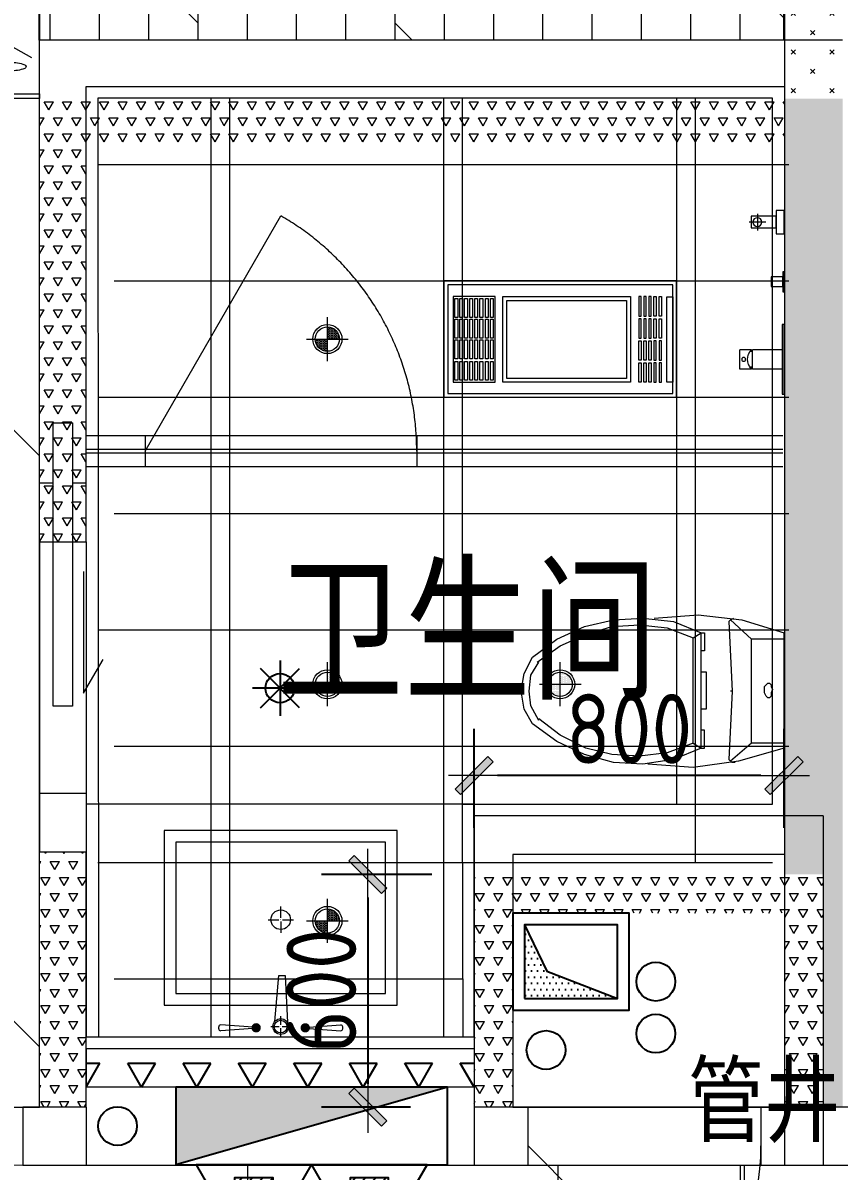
# Model space of a CAD drawing. Header units: millimetres. Extents: x 33621 to 401573, y -91663 to 133135.
# Drawn here: x 245403 to 247506, y 52030 to 54990 of the extents above; entities that cross this region are included whole.
import ezdxf

# ---------------------------------------------------------------- set-up
doc = ezdxf.new("R2010")
doc.units = ezdxf.units.MM
doc.header["$LTSCALE"] = 10
for name, pattern in [('DOT', [0.2, 0.1, -0.1]), ('DOTE', [2.42, 2, -0.2, 0.02, -0.2]), ('HIDDEN', [0.375, 0.25, -0.125, 0, 0])]:
    doc.linetypes.add(name, pattern=pattern)
doc.layers.get('0').update_dxf_attribs({"color": 253})
doc.layers.get('Defpoints').update_dxf_attribs({"color": 250})
for name, color, linetype in [('DIM_LEAD', 253, 'Continuous'), ('EQUIP_喷头', 253, 'Continuous'), ('EQUIP_消火栓', 253, 'Continuous'), ('EQUIP_灭火器', 253, 'Continuous'), ('HATCH【填充】', 253, 'Continuous'), ('VPIPE-污水', 253, 'Continuous'), ('VPIPE-消防', 253, 'Continuous'), ('VPIPE-热给水', 253, 'Continuous'), ('VPIPE-给水', 253, 'Continuous'), ('填充', 253, 'Continuous'), ('洁具', 253, 'Continuous'), ('风道（排气道）', 253, 'Continuous')]:
    doc.layers.add(name, color=color, linetype=linetype)
for name, color, linetype, lineweight in [('DOOR【门】', 253, 'Continuous', 0), ('DS-4BS-FINISH【墙完成线】', 253, 'Continuous', 0), ('FC-FLOOR【地材分格】', 253, 'Continuous', 0), ('FF-Door【门】', 253, 'Continuous', 0), ('FF-FIXT【洁具】', 253, 'Continuous', 0), ('FF-FURN【成品家具】', 253, 'Continuous', 0), ('RC-FCU【空调设备】', 253, 'Continuous', 0), ('RC-FIN【天花轮廓线】', 253, 'Continuous', 0), ('RC-LIGHT【天花灯具】', 253, 'Continuous', 0), ('RC-Modelling【天花造型】', 253, 'Continuous', 0), ('RC-STR【天花细线】', 253, 'Continuous', 0), ('RC-Text【天花文字】', 253, 'Continuous', 0), ('WALL', 253, 'Continuous', 0), ('Wall【新建墙】', 253, 'Continuous', 0), ('WINDOW', 253, 'Continuous', 0), ('新建墙体', 253, 'Continuous', 0)]:
    doc.layers.add(name, color=color, linetype=linetype, lineweight=lineweight)
doc.styles.add('CCD_DIM', font='ARCHS.SHX')
doc.styles.add('文字', font='')
doc.styles.get('文字').set_extended_font_data('SimSun')
doc.dimstyles.new('ZL_1：60', dxfattribs={"dimscale": 60, "dimtxt": 3, "dimasz": 1, "dimexe": 2, "dimexo": 2, "dimgap": 0.5, "dimtad": 1, "dimdec": 0, "dimrnd": 5, "dimdsep": 46, "dimtxsty": 'CCD_DIM', "dimblk": 'WS-cj', "dimblk1": 'WS-cj', "dimblk2": 'WS-cj', "dimcen": 0, "dimclrd": 44, "dimclre": 44, "dimclrt": 2, "dimadec": 0, "dimazin": 0, "dimtfac": 1, "dimtdec": 0, "dimtix": 1, "dimtofl": 0, "dimtmove": 2, "dimatfit": 3, "dimldrblk": 'hl_arrow2', "dimfxl": 6, "dimfxlon": 1, "dimarcsym": 0})
pattern_1 = [(60, (180619.538, 47115.71), (-23.8125, 41.24446), [23.8125, -23.8125]), (120, (180619.538, 47115.71), (-47.625, 3e-08), [23.8125, -23.8125]), (0, (180607.63, 47136.33), (23.8125, 41.24446), [23.8125, -23.8125])]

# ---------------------------------------------------------------- blocks, each defined once
blk = doc.blocks.new('A$C78EA0098')
at = {"color": 33, "linetype": 'Continuous'}
for p, q in [((68.5, 375.3), (68.5, 332.3)), ((47, 353.8), (90, 353.8))]:
    blk.add_line(p, q, dxfattribs=at)
for p, q in [((5, 25, 0), (81, 25, 0)), ((81, -25, 0), (81, 25, 0)), ((81, 20, 0), (88, 20, 0)), ((84, 25, 0), (114, 25, 0)), ((84, 20, 0), (84, 25, 0)), ((114, -25, 0), (114, 25, 0)), ((5, -25, 0), (81, -25, 0)), ((81, -20, 0), (88, -20, 0)), ((84, -25, 0), (84, -20, 0)), ((84, -25, 0), (114, -25, 0))]:
    blk.add_line(p, q)
for points in [[(0, 383.8), (20, 383.8), (20, 323.8), (0, 323.8)], [(20, 368.8), (85, 368.8), (85, 338.8), (20, 338.8)], [(0, 226), (3, 226), (3, 174), (0, 174)], [(3, 212.5), (33.5, 212.5), (33.5, 187.5), (3, 187.5)], [(0, 90), (5, 90), (5, -90), (0, -90)]]:
    blk.add_lwpolyline(points, close=True)
for centre, radius in [((68.5, 353.8), 11.5), ((104, 0, 0), 5)]:
    blk.add_circle(centre, radius, dxfattribs=at)
blk.add_arc((57.8, 0, 0), 36.3, 316.3972, 43.6028)
blk = doc.blocks.new('A$C5D954283')
at = {"color": 0, "linetype": 'Continuous'}
for p, q in [((-159.8, 511.3), (-159.8, 506.3)), ((159.8, 511.3), (159.8, 506.3)), ((-11.2, 374.3), (-17.5, 495.5)), ((15.1, 492.2), (4.8, 374.3)), ((4.8, 374.3), (-11.2, 374.3))]:
    blk.add_line(p, q, dxfattribs=at)
at = {"color": 8}
for p, q in [((-4, 505.5), (-26.2, 505.5)), ((0, 532.1), (0, 509.5)), ((25.8, 505.5), (4, 505.5)), ((0, 501.5), (0, 478.5)), ((0, 235.1), (0, 263.8)), ((-5, 230), (-32.8, 230)), ((0, 225), (0, 196.3)), ((32.3, 230), (5, 230))]:
    blk.add_line(p, q, dxfattribs=at)
at = {"color": 8, "ltscale": 1000, "const_width": 0.448}
blk.add_lwpolyline([(0, 505.7, -1), (0, 505.3, -1)], format="xyb", close=True, dxfattribs=at)
at = {"color": 0, "linetype": 'Continuous'}
blk.add_lwpolyline([(300, 0), (300, 450), (-300, 450), (-300, 0)], close=True, dxfattribs=at)
at = {"color": 8}
blk.add_lwpolyline([(270, 30), (270, 420), (-270, 420), (-270, 30)], close=True, dxfattribs=at)
at = {"color": 8, "const_width": 0.84}
blk.add_lwpolyline([(0.1, 230.5, -1), (0.1, 229.6, -1)], format="xyb", close=True, dxfattribs=at)
at = {"color": 0, "linetype": 'Continuous'}
blk.add_circle((0, 505.5), 20.2, dxfattribs=at)
at = {"color": 8}
for centre, radius in [((0.3, 505.7), 16.3), ((0, 230), 25.2)]:
    blk.add_circle(centre, radius, dxfattribs=at)
at = {"color": 0, "linetype": 'Continuous'}
for centre, start, end in [((-154.8, 511.3), 88.2889, 180), ((-154.8, 506.3), 180, 271.7111), ((154.8, 511.3), 0, 91.7111), ((154.8, 506.3), 268.2889, 0)]:
    blk.add_arc(centre, 5, start, end, dxfattribs=at)
at = {"color": 250, "linetype": 'DOT', "ltscale": 1000}
for points in [[(-57.3, 508.8), (-57.4, 510), (-57.8, 511.1), (-58.3, 512.1), (-59.1, 513), (-60, 513.8), (-61, 514.3), (-62.2, 514.7), (-63.3, 514.8), (-64.5, 514.7), (-65.6, 514.3), (-66.7, 513.8), (-67.6, 513), (-68.3, 512.1), (-68.9, 511.1), (-69.2, 510), (-69.3, 508.8), (-69.2, 507.6), (-68.9, 506.5), (-68.3, 505.5), (-67.6, 504.6), (-66.7, 503.8), (-65.6, 503.3), (-64.5, 502.9), (-63.3, 502.8), (-62.2, 502.9), (-61, 503.3), (-60, 503.8), (-59.1, 504.6), (-58.3, 505.5), (-57.8, 506.5), (-57.4, 507.6)], [(69.3, 508.8), (69.2, 510), (68.9, 511.1), (68.3, 512.1), (67.6, 513), (66.7, 513.8), (65.6, 514.3), (64.5, 514.7), (63.3, 514.8), (62.2, 514.7), (61, 514.3), (60, 513.8), (59.1, 513), (58.3, 512.1), (57.8, 511.1), (57.4, 510), (57.3, 508.8), (57.4, 507.6), (57.8, 506.5), (58.3, 505.5), (59.1, 504.6), (60, 503.8), (61, 503.3), (62.2, 502.9), (63.3, 502.8), (64.5, 502.9), (65.6, 503.3), (66.7, 503.8), (67.6, 504.6), (68.3, 505.5), (68.9, 506.5), (69.2, 507.6)]]:
    blk.add_wipeout(points, dxfattribs=at)
at = {"color": 0, "linetype": 'Continuous'}
for p, q in [((-72.3, 510.3), (-154.7, 516.3)), ((-72.3, 507.3), (-154.7, 501.3)), ((72.3, 510.3), (154.7, 516.3)), ((72.3, 507.3), (154.7, 501.3))]:
    blk.add_line(p, q, dxfattribs=at)
at = {"color": 0, "linetype": 'Continuous', "const_width": 12}
for points in [[(-63.3, 514.8, -1), (-63.3, 502.8, -1)], [(63.3, 514.8, 1), (63.3, 502.8, 1)]]:
    blk.add_lwpolyline(points, format="xyb", close=True, dxfattribs=at)
blk = doc.blocks.new('ZL_08127082')
at = {"layer": 'FF-FIXT【洁具】'}
for p, q in [((-184.1, -108.8), (-150.6, 0)), ((146.4, 0), (-150.6, 0)), ((-133.9, 0), (-133.9, -83.7)), ((133.9, 0), (133.9, -83.7)), ((146.4, 0), (179.9, -117.1)), ((-12.6, -33.5), (-4.2, -29.3)), ((-4.2, -29.3), (4.2, -33.5)), ((-20.9, -37.7), (-16.7, -33.5)), ((-20.9, -41.8), (-20.9, -37.7)), ((-16.7, -46), (-20.9, -41.8)), ((-16.7, -33.5), (-12.6, -33.5)), ((-12.6, -50.2), (-16.7, -46)), ((4.2, -50.2), (-12.6, -50.2)), ((4.2, -33.5), (12.6, -33.5)), ((12.6, -46), (4.2, -50.2)), ((12.6, -33.5), (16.7, -37.7)), ((16.7, -41.8), (12.6, -46)), ((16.7, -37.7), (16.7, -41.8)), ((-133.9, -83.7), (-184.1, -138.1)), ((133.9, -83.7), (-133.9, -83.7)), ((133.9, -83.7), (179.9, -138.1)), ((-196.6, -221.7), (-184.1, -108.8)), ((179.9, -117.1), (196.6, -234.3)), ((-179.9, -142.2), (0, -133.9)), ((0, -133.9), (0, -138.1)), ((0, -133.9), (175.7, -142.2)), ((184.1, -133.9), (175.7, -142.2)), ((184.1, -125.5), (184.1, -133.9)), ((-150.6, -205), (-104.6, -205)), ((-150.6, -213.4), (-150.6, -205)), ((-104.6, -205), (-104.6, -213.4)), ((-50.2, -213.4), (-50.2, -200.8)), ((-50.2, -200.8), (46, -200.8)), ((46, -200.8), (46, -213.4)), ((100.4, -205), (100.4, -213.4)), ((146.4, -205), (100.4, -205)), ((146.4, -213.4), (146.4, -205)), ((-188.3, -334.7), (-196.6, -221.7)), ((-179.9, -284.5), (-150.6, -213.4)), ((-163.2, -301.2), (-138.1, -234.3)), ((-138.1, -234.3), (-150.6, -213.4)), ((146.4, -213.4), (-150.6, -213.4)), ((133.9, -234.3), (-138.1, -234.3)), ((46, -213.4), (-50.2, -213.4)), ((133.9, -234.3), (146.4, -213.4)), ((133.9, -234.3), (159, -301.2)), ((146.4, -213.4), (175.7, -284.5)), ((196.6, -234.3), (188.3, -351.4)), ((-188.3, -364), (-179.9, -284.5)), ((175.7, -284.5), (188.3, -364)), ((-171.5, -372.3), (-163.2, -301.2)), ((159, -301.2), (167.3, -372.3)), ((-184.1, -439.3), (-188.3, -364)), ((-167.3, -443.4), (-171.5, -372.3)), ((167.3, -372.3), (163.2, -443.4)), ((188.3, -364), (184.1, -439.3)), ((-167.3, -514.6), (-184.1, -439.3)), ((-146.4, -510.4), (-167.3, -443.4)), ((163.2, -443.4), (146.4, -510.4)), ((184.1, -439.3), (163.2, -514.6)), ((-133.9, -585.7), (-167.3, -514.6)), ((-117.1, -577.3), (-146.4, -510.4)), ((146.4, -510.4), (113, -577.3)), ((163.2, -514.6), (129.7, -585.7)), ((-87.9, -648.4), (-133.9, -585.7)), ((-75.3, -635.9), (-117.1, -577.3)), ((113, -577.3), (71.1, -631.7)), ((129.7, -585.7), (83.7, -648.4)), ((-46, -669.4), (-87.9, -648.4)), ((-41.8, -652.6), (-75.3, -631.7)), ((75.3, -631.7), (37.7, -652.6)), ((83.7, -648.4), (46, -669.4)), ((0, -677.7), (-46, -669.4)), ((0, -656.8), (-41.8, -652.6)), ((37.7, -652.6), (0, -656.8)), ((46, -669.4), (0, -677.7))]:
    blk.add_line(p, q, dxfattribs=at)
blk = doc.blocks.new('ZL_08123655')
at = {"layer": 'FF-FIXT【洁具】'}
for p, q in [((-184.1, -138.1), (-188.3, -129.7)), ((-179.9, -142.2), (-184.1, -138.1))]:
    blk.add_line(p, q, dxfattribs=at)
at = {"layer": 'DIM_LEAD'}
blk.add_blockref('ZL_08127082', (0, 0), dxfattribs=at)
blk = doc.blocks.new('DOORBLK101')
at = {"layer": 'FF-Door【门】'}
blk.add_line((-0.5, 0), (0, 0.866), dxfattribs=at)
at = {"layer": 'FF-Door【门】', "color": 8, "linetype": 'HIDDEN', "ltscale": 15}
blk.add_arc((-0.5, 0), 1, 0, 60, dxfattribs=at)
blk = doc.blocks.new('*U227')
for p, q in [((0, -12), (0, 0)), ((0, 0), (1200, 0)), ((1200, 0), (1200, -12)), ((1200, -12), (0, -12)), ((75, -49.3), (75, -12)), ((225, -49.3), (225, -12)), ((375, -49.3), (375, -12)), ((525, -49.3), (525, -12)), ((675, -49.3), (675, -12)), ((825, -49.3), (825, -12)), ((975, -49.3), (975, -12)), ((1125, -49.3), (1125, -12)), ((1125, -49.3), (1125, -12)), ((19.6, -104.5), (75, -136.2)), ((75, -136.2), (75, -93.2)), ((130.4, -104.5), (75, -136.2)), ((75, -136.2), (130.4, -104.5)), ((169.6, -104.5), (225, -136.2)), ((225, -136.2), (225, -93.2)), ((280.4, -104.5), (225, -136.2)), ((225, -136.2), (280.4, -104.5)), ((319.6, -104.5), (375, -136.2)), ((375, -136.2), (375, -93.2)), ((430.4, -104.5), (375, -136.2)), ((375, -136.2), (430.4, -104.5)), ((469.6, -104.5), (525, -136.2)), ((525, -136.2), (525, -93.2)), ((580.4, -104.5), (525, -136.2)), ((525, -136.2), (580.4, -104.5)), ((619.6, -104.5), (675, -136.2)), ((675, -136.2), (675, -93.2)), ((730.4, -104.5), (675, -136.2)), ((675, -136.2), (730.4, -104.5)), ((769.6, -104.5), (825, -136.2)), ((825, -136.2), (825, -93.2)), ((880.4, -104.5), (825, -136.2)), ((825, -136.2), (880.4, -104.5)), ((919.6, -104.5), (975, -136.2)), ((975, -136.2), (975, -93.2)), ((1030.4, -104.5), (975, -136.2)), ((975, -136.2), (1030.4, -104.5)), ((1069.6, -104.5), (1125, -136.2)), ((1069.6, -104.5), (1125, -136.2)), ((1125, -136.2), (1125, -93.2)), ((1125, -136.2), (1125, -93.2)), ((1180.4, -104.5), (1125, -136.2)), ((1125, -136.2), (1180.4, -104.5)), ((1180.4, -104.5), (1125, -136.2)), ((1125, -136.2), (1180.4, -104.5))]:
    blk.add_line(p, q)
at = {"extrusion": (0, 0, -1)}
for centre, major_axis, start_param, end_param in [((77.5, -148.9), (-70.4, -70.4), 2.33115, 2.708105), ((110, -60.3), (3.69, -3.69), 4.278901, 6.716673), ((227.5, -148.9), (-70.4, -70.4), 2.33115, 2.708105), ((260, -60.3), (3.69, -3.69), 4.278901, 6.716673), ((377.5, -148.9), (-70.4, -70.4), 2.33115, 2.708105), ((410, -60.3), (3.69, -3.69), 4.278901, 6.716673), ((527.5, -148.9), (-70.4, -70.4), 2.33115, 2.708105), ((560, -60.3), (3.69, -3.69), 4.278901, 6.716673), ((677.5, -148.9), (-70.4, -70.4), 2.33115, 2.708105), ((710, -60.3), (3.69, -3.69), 4.278901, 6.716673), ((827.5, -148.9), (-70.4, -70.4), 2.33115, 2.708105), ((860, -60.3), (3.69, -3.69), 4.278901, 6.716673), ((977.5, -148.9), (-70.4, -70.4), 2.33115, 2.708105), ((1010, -60.3), (3.69, -3.69), 4.278901, 6.716673), ((1127.5, -148.9), (-70.4, -70.4), 2.33115, 2.708105), ((1127.5, -148.9), (-70.4, -70.4), 2.33115, 2.708105), ((1160, -60.3), (3.69, -3.69), 4.278901, 6.716673), ((1160, -60.3), (3.69, -3.69), 4.278901, 6.716673), ((40, -82.2), (3.69, -3.69), 1.137309, 3.57508), ((72.5, -170.8), (-70.4, -70.4), 2.004284, 2.381239), ((72.5, 6.4), (70.4, -70.4), 0.760354, 1.137309), ((77.5, 28.3), (70.4, -70.4), 0.433488, 0.810442), ((190, -82.2), (3.69, -3.69), 1.137309, 3.57508), ((222.5, -170.8), (-70.4, -70.4), 2.004284, 2.381239), ((222.5, 6.4), (70.4, -70.4), 0.760354, 1.137309), ((227.5, 28.3), (70.4, -70.4), 0.433488, 0.810442), ((340, -82.2), (3.69, -3.69), 1.137309, 3.57508), ((372.5, -170.8), (-70.4, -70.4), 2.004284, 2.381239), ((372.5, 6.4), (70.4, -70.4), 0.760354, 1.137309), ((377.5, 28.3), (70.4, -70.4), 0.433488, 0.810442), ((490, -82.2), (3.69, -3.69), 1.137309, 3.57508), ((522.5, -170.8), (-70.4, -70.4), 2.004284, 2.381239), ((522.5, 6.4), (70.4, -70.4), 0.760354, 1.137309), ((527.5, 28.3), (70.4, -70.4), 0.433488, 0.810442), ((640, -82.2), (3.69, -3.69), 1.137309, 3.57508), ((672.5, -170.8), (-70.4, -70.4), 2.004284, 2.381239), ((672.5, 6.4), (70.4, -70.4), 0.760354, 1.137309), ((677.5, 28.3), (70.4, -70.4), 0.433488, 0.810442), ((790, -82.2), (3.69, -3.69), 1.137309, 3.57508), ((822.5, -170.8), (-70.4, -70.4), 2.004284, 2.381239), ((822.5, 6.4), (70.4, -70.4), 0.760354, 1.137309), ((827.5, 28.3), (70.4, -70.4), 0.433488, 0.810442), ((940, -82.2), (3.69, -3.69), 1.137309, 3.57508), ((972.5, -170.8), (-70.4, -70.4), 2.004284, 2.381239), ((972.5, 6.4), (70.4, -70.4), 0.760354, 1.137309), ((977.5, 28.3), (70.4, -70.4), 0.433488, 0.810442), ((1090, -82.2), (3.69, -3.69), 1.137309, 3.57508), ((1090, -82.2), (3.69, -3.69), 1.137309, 3.57508), ((1122.5, -170.8), (-70.4, -70.4), 2.004284, 2.381239), ((1122.5, -170.8), (-70.4, -70.4), 2.004284, 2.381239), ((1122.5, 6.4), (70.4, -70.4), 0.760354, 1.137309), ((1122.5, 6.4), (70.4, -70.4), 0.760354, 1.137309), ((1127.5, 28.3), (70.4, -70.4), 0.433488, 0.810442), ((1127.5, 28.3), (70.4, -70.4), 0.433488, 0.810442)]:
    blk.add_ellipse(centre, major_axis=major_axis, ratio=1, start_param=start_param, end_param=end_param, dxfattribs=at)
blk = doc.blocks.new('ZL_0603152577')
at = {"layer": 'RC-Modelling【天花造型】'}
blk.add_line((-84.6, -3329), (-1800, -3329), dxfattribs=at)
at = {"layer": 'RC-FCU【空调设备】', "ltscale": 10, "rotation": 180}
blk.add_blockref('*U227', (-84.6, -3329), dxfattribs=at)
blk = doc.blocks.new('WS-cj')
blk.add_hatch(color=2).paths.add_polyline_path([(0.588, 0.818), (-0.818, -0.588), (-0.588, -0.818), (0.818, 0.588)])
at = {"color": 2, "linetype": 'ByBlock', "lineweight": 0}
for p, q in [((-1.1, 0), (0, 0)), ((0, 0), (1.1, 0))]:
    blk.add_line(p, q, dxfattribs=at)
at = {"color": 2}
blk.add_lwpolyline([(0.588, 0.818), (-0.818, -0.588), (-0.588, -0.818), (0.818, 0.588)], close=True, dxfattribs=at)
blk = doc.blocks.new('*D452')
at = {"layer": 'Defpoints', "color": 0, "transparency": 16777216}
for p in [(245114.4, 52852.7), (245445.3, 52852.7), (245445.3, 52195.3)]:
    blk.add_point(p, dxfattribs=at)
at = {"layer": '新建墙体', "color": 44, "lineweight": -2, "transparency": 16777216}
for p, q in [((245325.3, 52852.7), (244994.4, 52852.7)), ((245114.4, 52255.3), (245114.4, 52792.7)), ((245325.3, 52195.3), (244994.4, 52195.3))]:
    blk.add_line(p, q, dxfattribs=at)
at = {"layer": '新建墙体', "color": 44, "lineweight": -2, "transparency": 16777216, "xscale": 60, "yscale": 60, "zscale": 60}
for p, rotation in [((245114.4, 52852.7), 90), ((245114.4, 52195.3), 270)]:
    blk.add_blockref('WS-cj', p, dxfattribs=dict(at, rotation=rotation))
at = {"layer": '新建墙体', "color": 2, "transparency": 16777216, "insert": (244994.4, 52524), "char_height": 180, "attachment_point": 5, "rotation": 90, "style": 'CCD_DIM'}
blk.add_mtext('655', dxfattribs=at)
blk = doc.blocks.new('hl_arrow2')
at = {"color": 2}
blk.add_line((-0.221, 0), (-1, 0), dxfattribs=at)
blk.add_lwpolyline([(-0.221, 0), (-0.861, -0.689), (-0.654, -0.862), (0, 0), (-0.654, 0.862), (-0.861, 0.689)], close=True, dxfattribs=at)
blk = doc.blocks.new('*D453')
at = {"layer": 'Defpoints', "color": 0, "transparency": 16777216}
for p in [(245114.4, 53652.7), (245445.3, 53652.7), (245445.3, 52852.7)]:
    blk.add_point(p, dxfattribs=at)
at = {"layer": '新建墙体', "color": 44, "lineweight": -2, "transparency": 16777216}
for p, q in [((245325.3, 53652.7), (244994.4, 53652.7)), ((245114.4, 52912.7), (245114.4, 53592.7)), ((245325.3, 52852.7), (244994.4, 52852.7))]:
    blk.add_line(p, q, dxfattribs=at)
at = {"layer": '新建墙体', "color": 44, "lineweight": -2, "transparency": 16777216, "xscale": 60, "yscale": 60, "zscale": 60}
for p, rotation in [((245114.4, 53652.7), 90), ((245114.4, 52852.7), 270)]:
    blk.add_blockref('WS-cj', p, dxfattribs=dict(at, rotation=rotation))
at = {"layer": '新建墙体', "color": 2, "transparency": 16777216, "insert": (244994.4, 53252.7), "char_height": 180, "attachment_point": 5, "rotation": 90, "style": 'CCD_DIM'}
blk.add_mtext('800', dxfattribs=at)
blk = doc.blocks.new('*D454')
at = {"layer": 'Defpoints', "color": 0, "transparency": 16777216}
for p in [(245114.4, 54795.5), (245445.3, 54795.5), (245445.3, 53652.7)]:
    blk.add_point(p, dxfattribs=at)
at = {"layer": '新建墙体', "color": 44, "lineweight": -2, "transparency": 16777216}
for p, q in [((245325.3, 54795.5), (244994.4, 54795.5)), ((245114.4, 53712.7), (245114.4, 54735.5)), ((245325.3, 53652.7), (244994.4, 53652.7))]:
    blk.add_line(p, q, dxfattribs=at)
at = {"layer": '新建墙体', "color": 44, "lineweight": -2, "transparency": 16777216, "xscale": 60, "yscale": 60, "zscale": 60}
for p, rotation in [((245114.4, 54795.5), 90), ((245114.4, 53652.7), 270)]:
    blk.add_blockref('WS-cj', p, dxfattribs=dict(at, rotation=rotation))
at = {"layer": '新建墙体', "color": 2, "transparency": 16777216, "insert": (244986.9, 54224.1), "char_height": 180, "attachment_point": 5, "rotation": 90, "style": 'CCD_DIM'}
blk.add_mtext('1145', dxfattribs=at)
blk = doc.blocks.new('*D455')
at = {"layer": 'Defpoints', "color": 0, "transparency": 16777216}
for p in [(247364.2, 55142.1), (245445.3, 54825.6), (247364.2, 54825.6)]:
    blk.add_point(p, dxfattribs=at)
at = {"layer": '新建墙体', "color": 44, "lineweight": -2, "transparency": 16777216}
for p, q in [((245445.3, 54945.6), (245445.3, 55262.1)), ((247364.2, 54945.6), (247364.2, 55262.1)), ((245505.3, 55142.1), (247304.2, 55142.1))]:
    blk.add_line(p, q, dxfattribs=at)
at = {"layer": '新建墙体', "color": 44, "lineweight": -2, "transparency": 16777216, "xscale": 60, "yscale": 60, "zscale": 60, "rotation": 180}
blk.add_blockref('WS-cj', (245445.3, 55142.1), dxfattribs=at)
at = {"layer": '新建墙体', "color": 44, "lineweight": -2, "transparency": 16777216, "xscale": 60, "yscale": 60, "zscale": 60}
blk.add_blockref('WS-cj', (247364.2, 55142.1), dxfattribs=at)
at = {"layer": '新建墙体', "color": 2, "transparency": 16777216, "insert": (246404.8, 55265.8), "char_height": 180, "attachment_point": 5, "style": 'CCD_DIM'}
blk.add_mtext('1920', dxfattribs=at)
blk = doc.blocks.new('*D456')
at = {"layer": 'Defpoints', "color": 0, "transparency": 16777216}
for p in [(246565.3, 53050.5), (246565.3, 52795.3), (247364.2, 52795.3)]:
    blk.add_point(p, dxfattribs=at)
at = {"layer": '新建墙体', "color": 44, "lineweight": -2, "transparency": 16777216}
for p, q in [((246565.3, 52915.3), (246565.3, 53170.5)), ((247364.2, 52915.3), (247364.2, 53170.5)), ((247304.2, 53050.5), (246625.3, 53050.5))]:
    blk.add_line(p, q, dxfattribs=at)
at = {"layer": '新建墙体', "color": 44, "lineweight": -2, "transparency": 16777216, "xscale": 60, "yscale": 60, "zscale": 60, "rotation": 180}
blk.add_blockref('WS-cj', (246565.3, 53050.5), dxfattribs=at)
at = {"layer": '新建墙体', "color": 44, "lineweight": -2, "transparency": 16777216, "xscale": 60, "yscale": 60, "zscale": 60}
blk.add_blockref('WS-cj', (247364.2, 53050.5), dxfattribs=at)
at = {"layer": '新建墙体', "color": 2, "transparency": 16777216, "insert": (246964.8, 53170.5), "char_height": 180, "attachment_point": 5, "style": 'CCD_DIM'}
blk.add_mtext('800', dxfattribs=at)
blk = doc.blocks.new('*D457')
at = {"layer": 'Defpoints', "color": 0, "transparency": 16777216}
for p in [(246576.5, 52795.3), (246291.8, 52195.3), (246521.6, 52195.3)]:
    blk.add_point(p, dxfattribs=at)
at = {"layer": '新建墙体', "color": 44, "lineweight": -2, "transparency": 16777216}
for p, q in [((246456.5, 52795.3), (246171.8, 52795.3)), ((246291.8, 52735.3), (246291.8, 52255.3)), ((246401.6, 52195.3), (246171.8, 52195.3))]:
    blk.add_line(p, q, dxfattribs=at)
at = {"layer": '新建墙体', "color": 44, "lineweight": -2, "transparency": 16777216, "xscale": 60, "yscale": 60, "zscale": 60}
for p, rotation in [((246291.8, 52795.3), 90), ((246291.8, 52195.3), 270)]:
    blk.add_blockref('WS-cj', p, dxfattribs=dict(at, rotation=rotation))
at = {"layer": '新建墙体', "color": 2, "transparency": 16777216, "insert": (246171.8, 52495.3), "char_height": 180, "attachment_point": 5, "rotation": 90, "style": 'CCD_DIM'}
blk.add_mtext('600', dxfattribs=at)
blk = doc.blocks.new('防雾筒灯')
at = {"ltscale": 30}
h = blk.add_hatch(dxfattribs=at)
h.set_pattern_fill('DOTS', color=251, scale=3)
h.set_pattern_definition([(0, (-62.322, -46.6336), (2.38125, 4.7625), [0, -4.7625])])
edge = h.paths.add_edge_path()
edge.add_ellipse((0, 0), major_axis=(35.4, 35.4), ratio=1, start_angle=315, end_angle=405)
edge.add_line((0, 50), (0, 0))
edge.add_line((0, 0), (50, 0))
edge = h.paths.add_edge_path()
edge.add_line((0, 0), (-50, 0))
edge.add_ellipse((0, 0), major_axis=(35.4, 35.4), ratio=1, start_angle=495, end_angle=225)
edge.add_line((0, -50), (0, 0))
at = {"color": 251, "linetype": 'DOTE', "ltscale": 43.504693}
blk.add_line((0, 90.6), (0, -90.6), dxfattribs=at)
at = {"color": 251, "linetype": 'DOTE', "ltscale": 41.297046}
blk.add_line((86, 0), (-86, 0), dxfattribs=at)
blk.add_ellipse((0, 0), major_axis=(-42.4, 42.4), ratio=1, start_param=2.355868237233172, end_param=8.639053544412757)
at = {"color": 251}
blk.add_ellipse((0, 0), major_axis=(35.4, 35.4), ratio=1, start_param=5.49871431692557, end_param=11.78189962410516, dxfattribs=at)
blk = doc.blocks.new('ERTERT')
at = {"color": 8}
for points in [[(15709.6, 8061.8), (15930.2, 8061.8), (15930.2, 8046.6), (15709.6, 8046.6)], [(15709.5, 8032.6), (15759.4, 8032.6), (15759.4, 8026.5), (15709.5, 8026.5)], [(15766.4, 8032.6), (15816.3, 8032.6), (15816.3, 8026.5), (15766.4, 8026.5)], [(15873.3, 8032.6), (15823.3, 8032.6), (15823.3, 8026.5), (15873.3, 8026.5)], [(15930.2, 8032.6), (15880.3, 8032.6), (15880.3, 8026.5), (15930.2, 8026.5)], [(15709.5, 8019.5), (15759.4, 8019.5), (15759.4, 8013.4), (15709.5, 8013.4)], [(15709.5, 8000.3), (15759.4, 8000.3), (15759.4, 8006.4), (15709.5, 8006.4)], [(15709.5, 7987.2), (15759.4, 7987.2), (15759.4, 7993.3), (15709.5, 7993.3)], [(15766.4, 8019.5), (15816.3, 8019.5), (15816.3, 8013.4), (15766.4, 8013.4)], [(15766.4, 8000.3), (15816.3, 8000.3), (15816.3, 8006.4), (15766.4, 8006.4)], [(15766.4, 7987.2), (15816.3, 7987.2), (15816.3, 7993.3), (15766.4, 7993.3)], [(15873.3, 8019.5), (15823.3, 8019.5), (15823.3, 8013.4), (15873.3, 8013.4)], [(15873.3, 8000.3), (15823.3, 8000.3), (15823.3, 8006.4), (15873.3, 8006.4)], [(15873.3, 7987.2), (15823.3, 7987.2), (15823.3, 7993.3), (15873.3, 7993.3)], [(15930.2, 8019.5), (15880.3, 8019.5), (15880.3, 8013.4), (15930.2, 8013.4)], [(15930.2, 8000.3), (15880.3, 8000.3), (15880.3, 8006.4), (15930.2, 8006.4)], [(15930.2, 7987.2), (15880.3, 7987.2), (15880.3, 7993.3), (15930.2, 7993.3)], [(15709.5, 7974.2), (15759.4, 7974.2), (15759.4, 7980.2), (15709.5, 7980.2)], [(15766.4, 7974.2), (15816.3, 7974.2), (15816.3, 7980.2), (15766.4, 7980.2)], [(15873.3, 7974.2), (15823.3, 7974.2), (15823.3, 7980.2), (15873.3, 7980.2)], [(15930.2, 7974.2), (15880.3, 7974.2), (15880.3, 7980.2), (15930.2, 7980.2)], [(15709.5, 7952.9), (15930.2, 7952.9), (15930.2, 7624.2), (15709.5, 7624.2)], [(15709.5, 7495.6), (15930.2, 7495.6), (15930.2, 7604.2), (15709.5, 7604.2)], [(15714.5, 7599.2), (15763.3, 7599.2), (15763.3, 7592.2), (15714.5, 7592.2)], [(15714.5, 7586), (15763.3, 7586), (15763.3, 7579), (15714.5, 7579)], [(15767.9, 7599.2), (15816.7, 7599.2), (15816.7, 7592.2), (15767.9, 7592.2)], [(15767.9, 7586), (15816.7, 7586), (15816.7, 7579), (15767.9, 7579)], [(15821.2, 7599.2), (15870, 7599.2), (15870, 7592.2), (15821.2, 7592.2)], [(15821.2, 7586), (15870, 7586), (15870, 7579), (15821.2, 7579)], [(15876.4, 7599.2), (15925.2, 7599.2), (15925.2, 7592.2), (15876.4, 7592.2)], [(15876.4, 7586), (15925.2, 7586), (15925.2, 7579), (15876.4, 7579)], [(15714.5, 7572.1), (15763.3, 7572.1), (15763.3, 7565.1), (15714.5, 7565.1)], [(15714.5, 7558.9), (15763.3, 7558.9), (15763.3, 7551.9), (15714.5, 7551.9)], [(15767.9, 7572.1), (15816.7, 7572.1), (15816.7, 7565.1), (15767.9, 7565.1)], [(15767.9, 7558.9), (15816.7, 7558.9), (15816.7, 7551.9), (15767.9, 7551.9)], [(15821.2, 7572.1), (15870, 7572.1), (15870, 7565.1), (15821.2, 7565.1)], [(15821.2, 7558.9), (15870, 7558.9), (15870, 7551.9), (15821.2, 7551.9)], [(15876.4, 7572.1), (15925.2, 7572.1), (15925.2, 7565.1), (15876.4, 7565.1)], [(15876.4, 7558.9), (15925.2, 7558.9), (15925.2, 7551.9), (15876.4, 7551.9)], [(15714.5, 7545.5), (15763.3, 7545.5), (15763.3, 7538.5), (15714.5, 7538.5)], [(15714.5, 7532.6), (15763.3, 7532.6), (15763.3, 7525.6), (15714.5, 7525.6)], [(15714.5, 7520.4), (15763.3, 7520.4), (15763.3, 7513.4), (15714.5, 7513.4)], [(15767.9, 7545.5), (15816.7, 7545.5), (15816.7, 7538.5), (15767.9, 7538.5)], [(15767.9, 7532.6), (15816.7, 7532.6), (15816.7, 7525.6), (15767.9, 7525.6)], [(15767.9, 7520.4), (15816.7, 7520.4), (15816.7, 7513.4), (15767.9, 7513.4)], [(15821.2, 7545.5), (15870, 7545.5), (15870, 7538.5), (15821.2, 7538.5)], [(15821.2, 7532.6), (15870, 7532.6), (15870, 7525.6), (15821.2, 7525.6)], [(15821.2, 7520.4), (15870, 7520.4), (15870, 7513.4), (15821.2, 7513.4)], [(15876.4, 7545.5), (15925.2, 7545.5), (15925.2, 7538.5), (15876.4, 7538.5)], [(15876.4, 7532.6), (15925.2, 7532.6), (15925.2, 7525.6), (15876.4, 7525.6)], [(15876.4, 7520.4), (15925.2, 7520.4), (15925.2, 7513.4), (15876.4, 7513.4)], [(15714.5, 7507.6), (15763.3, 7507.6), (15763.3, 7500.6), (15714.5, 7500.6)], [(15767.9, 7507.6), (15816.7, 7507.6), (15816.7, 7500.6), (15767.9, 7500.6)], [(15821.2, 7507.6), (15870, 7507.6), (15870, 7500.6), (15821.2, 7500.6)], [(15876.4, 7507.6), (15925.2, 7507.6), (15925.2, 7500.6), (15876.4, 7500.6)]]:
    blk.add_lwpolyline(points, close=True, dxfattribs=at)
at = {"color": 250}
blk.add_lwpolyline([(15719.5, 7942.9), (15920.2, 7942.9), (15920.2, 7634.2), (15719.5, 7634.2)], close=True, dxfattribs=at)
at = {"layer": 'RC-LIGHT【天花灯具】'}
for points in [[(15668.9, 7471.8), (15968.9, 7471.8), (15968.9, 8071.8), (15668.9, 8071.8)], [(15678.9, 7481.8), (15958.9, 7481.8), (15958.9, 8061.8), (15678.9, 8061.8)]]:
    blk.add_lwpolyline(points, close=True, dxfattribs=at)
blk = doc.blocks.new('$TwtSys$00000125')
at = {"color": 9}
for p, q in [((0, 0.57), (0, -0.57)), ((0.403, -0.403), (-0.403, 0.403)), ((-0.403, -0.403), (0.403, 0.403)), ((0.57, 0), (-0.57, 0))]:
    blk.add_line(p, q, dxfattribs=at)
at = {"color": 8}
blk.add_circle((0, 0), 0.3, dxfattribs=at)
blk = doc.blocks.new('$DorLib2D$00000114')
at = {"color": 0}
blk.add_line((0.5, 0), (-0.2071, 0.7071), dxfattribs=at)
blk.add_arc((0.5, 0), 1, 135, 180, dxfattribs=at)
blk = doc.blocks.new('PQD')
at = {"layer": '填充'}
h = blk.add_hatch(dxfattribs=at)
h.set_pattern_fill('DOTS', color=256, scale=10, style=0)
h.paths.add_polyline_path([(517039.4, 222520.7), (516799.4, 222520.7), (516799.4, 222330.7), (516857.1, 222450.6)])
blk.add_lwpolyline([(516799.4, 222330.7), (516857.1, 222450.6), (517039.4, 222520.7)], dxfattribs=at)
at = {"layer": '风道（排气道）'}
for points in [[(516769.4, 222550.7), (517069.4, 222550.7), (517069.4, 222300.7), (516769.4, 222300.7)], [(516799.4, 222520.7), (517039.4, 222520.7), (517039.4, 222330.7), (516799.4, 222330.7)]]:
    blk.add_lwpolyline(points, close=True, dxfattribs=at)
blk = doc.blocks.new('$TwtSys$00000546')
h = blk.add_hatch()
h.set_pattern_fill('ANSI31', color=256, scale=200, style=0)
h.set_pattern_definition([(45, (-38543.802, -6670.83), (-17.67767, 17.67767), [])])
h.paths.add_polyline_path([(-64.9, 173.7), (64.9, 173.7), (64.9, 43.9), (-64.9, 43.9)])
for points in [[(0, 343.6), (-198.4, 0), (198.4, 0)], [(-64.9, 173.7), (64.9, 173.7), (64.9, 43.9), (-64.9, 43.9)]]:
    blk.add_lwpolyline(points, close=True)
blk = doc.blocks.new('海龍01163160')
at = {"color": 1}
for p, q in [((-350, 0), (-350, -200)), ((350, 0), (-350, 0)), ((350, 0), (-350, -200)), ((350, -200), (350, 0)), ((-350, -200), (350, -200))]:
    blk.add_line(p, q, dxfattribs=at)
blk.add_solid([(-350, 0), (-350, -200), (350, 0)], dxfattribs=at)

msp = doc.modelspace()

# ---------------------------------------------------------------- hatches: boundary and pattern name
at = {"layer": 'FC-FLOOR【地材分格】'}
h = msp.add_hatch(dxfattribs=at)
h.set_pattern_fill('_USER', color=256, scale=800, double=1, pattern_type=0)
h.set_pattern_definition([(0, (243581.7, 52045.3), (0, 800), []), (90, (243581.7, 52045.3), (-800, 5e-14), [])])
h.paths.add_polyline_path([(261356.7, 52046.4), (261356.7, 49795.3), (254756.7, 49795.3), (254756.7, 50245.3), (254156.7, 50245.3), (254156.7, 49795.3), (247556.7, 49795.3), (247556.7, 50245.3), (246956.7, 50245.3), (246956.7, 49795.3), (240356.7, 49795.3), (240356.7, 50245.3), (239756.7, 50245.3), (239756.7, 49795.3), (233156.7, 49795.3), (233156.7, 50245.3), (232931.7, 50245.3), (232931.7, 52045.3), (240356.7, 52045.3), (240356.7, 58345.3), (243581.7, 58345.3), (243581.7, 52045.3)])
h = msp.add_hatch(dxfattribs=at)
h.set_pattern_fill('DOLMIT', color=256, scale=20, angle=90, double=1)
h.set_pattern_definition([(90, (116948.82, -1.14), (-127, 8e-15), []), (135, (116948.82, -1.14), (-253.9998, -253.9998), [179.6051, -359.2102])])
h.paths.add_polyline_path([(247365.9, 58045.3), (246956.7, 58045.3), (246956.7, 58345.3), (243731.7, 58345.2), (243731.6, 52645.3), (243728.7, 52195), (245445.3, 52195.3), (245445.3, 54946.8), (247364.8, 54946.8)])
h = msp.add_hatch(dxfattribs=at)
h.set_pattern_fill('_USER', color=256, scale=600, double=1, pattern_type=0)
h.set_pattern_definition([(0, (246535.33, 52825.26), (0, 600), []), (90, (246535.33, 52825.26), (-600, 4e-14), [])])
h.paths.add_polyline_path([(245595.3, 52376.4), (246535.3, 52376.4), (246535.3, 52825.3), (247334.2, 52825.3), (247334.2, 54795.5), (245595.3, 54795.5)])
at = {"layer": 'HATCH【填充】'}
h = msp.add_hatch(dxfattribs=at)
h.set_pattern_fill('TRIANG', color=4, scale=15)
h.set_pattern_definition([(60, (245565.33, 52246.4), (-71.437, 123.733), [71.438, -71.438]), (120, (245565.33, 52246.4), (-142.875, 8e-08), [71.437, -71.437]), (0, (245529.61, 52308.27), (71.438, 123.733), [71.438, -71.438])])
h.paths.add_polyline_path([(246565.3, 52346.4), (245566.5, 52346.4), (245566.5, 52246.4), (246565.3, 52246.4)])
at = {"layer": 'RC-STR【天花细线】'}
h = msp.add_hatch(dxfattribs=at)
h.set_pattern_fill('矩形600X300', color=256, double=1, pattern_type=2)
h.set_pattern_definition([(0, (246487.33, 52825.27), (0, 300), []), (90, (246487.3, 52825.27), (-600, 4e-14), [])])
h.paths.add_polyline_path([(245637.9, 52376.4), (246536.1, 52376.4), (246536.1, 52976.4), (247376.7, 52976.4), (247376.7, 54796.8), (245637.9, 54796.8)])
at = {"layer": '新建墙体'}
h = msp.add_hatch(dxfattribs=at)
h.set_pattern_fill('石膏板', color=256, scale=20, pattern_type=2)
h.set_pattern_definition([(45, (247382.32, 54809.87), (-50, 50), [16, -54.7107]), (135, (247493.64, 54809.87), (-50, -50), [16, -54.7107])])
h.paths.add_polyline_path([(247515.3, 58045.3), (247365.3, 58045.3), (247365.3, 54795.5), (247515.3, 54795.5)])
h = msp.add_hatch(dxfattribs=at)
h.set_pattern_fill('TRIANG', color=4, scale=5)
h.set_pattern_definition([(60, (245445.332, 53652.726), (-23.8125, 41.24446), [23.8125, -23.8125]), (120, (245445.332, 53652.726), (-47.625, 3e-08), [23.8125, -23.8125]), (0, (245433.426, 53673.35), (23.8125, 41.24446), [23.8125, -23.8125])])
h.paths.add_polyline_path([(245565.3, 54675.5), (247365.3, 54675.5), (247365.3, 54795.5), (245445.3, 54795.5), (245445.3, 53652.7), (245565.3, 53652.7)])
h = msp.add_hatch(dxfattribs=at)
h.set_pattern_fill('TRIANG', color=4, scale=5)
h.set_pattern_definition([(60, (247365.332, 52195.265), (-23.8125, 41.24446), [23.8125, -23.8125]), (120, (247365.332, 52195.265), (-47.625, 3e-08), [23.8125, -23.8125]), (0, (247353.426, 52215.887), (23.8125, 41.24446), [23.8125, -23.8125])])
h.paths.add_polyline_path([(247515.3, 54795.5), (247365.3, 54795.5), (247365.3, 52795.3), (247465.3, 52795.3), (247465.3, 52195.3), (247515.3, 52195.3)])
h = msp.add_hatch(dxfattribs=at)
h.set_pattern_fill('TRIANG', color=4, scale=5)
h.set_pattern_definition(pattern_1)
h.paths.add_polyline_path([(245565.3, 52852.7), (245445.3, 52852.7), (245445.3, 52195.3), (245565.3, 52195.3)])
h = msp.add_hatch(dxfattribs=at)
h.set_pattern_fill('TRIANG', color=4, scale=5)
h.set_pattern_definition(pattern_1)
h.paths.add_polyline_path([(246665.3, 52695.3), (247365.3, 52695.3), (247365.3, 52795.3), (246565.3, 52795.3), (246565.3, 52195.3), (246665.3, 52195.3)])
h = msp.add_hatch(dxfattribs=at)
h.set_pattern_fill('TRIANG', color=4, scale=5)
h.set_pattern_definition(pattern_1)
h.paths.add_polyline_path([(247465.3, 52795.3), (247365.3, 52795.3), (247365.3, 52195.3), (247465.3, 52195.3)])

# ---------------------------------------------------------------- linework, layer by layer
at = {"layer": 'DOOR【门】'}
msp.add_lwpolyline([(245530.3, 53229.3), (245480.3, 53229.3), (245480.3, 53959.3), (245530.3, 53959.3)], close=True, dxfattribs=at)
msp.add_lwpolyline([(245558.9, 53576.4), (245558.9, 53262.1), (245609.7, 53349.2)], dxfattribs=at)
at = {"layer": 'FF-FIXT【洁具】'}
for p, q in [((245565.3, 53926.7), (247361.2, 53926.7)), ((245717.6, 53926.7), (245717.6, 53846.7)), ((246417.6, 53926.7), (246417.6, 53846.7)), ((245565.3, 53891.7), (247361.2, 53891.7)), ((245565.3, 53881.7), (247361.2, 53881.7)), ((245565.3, 53846.7), (247361.2, 53846.7))]:
    msp.add_line(p, q, dxfattribs=at)
at = {"layer": 'FF-FURN【成品家具】'}
msp.add_line((245445.3, 53652.7), (245445.3, 52852.7), dxfattribs=at)
at = {"layer": 'RC-FIN【天花轮廓线】'}
msp.add_lwpolyline([(245445.3, 53652.7), (245565.3, 53652.7), (245565.3, 52852.7), (245445.3, 52852.7)], close=True, dxfattribs=at)
at = {"layer": 'RC-STR【天花细线】'}
msp.add_lwpolyline([(247251.7, 52045.3), (247261.7, 52045.3), (247261.7, 50245.3), (247251.7, 50245.3)], close=True, dxfattribs=at)
at = {"layer": 'VPIPE-污水'}
msp.add_circle((246750.8, 52342.4), 50, dxfattribs=at)
at = {"layer": 'VPIPE-消防'}
msp.add_circle((245646.5, 52146.4), 50, dxfattribs=at)
at = {"layer": 'VPIPE-热给水'}
msp.add_circle((247033.9, 52518.8), 50, dxfattribs=at)
at = {"layer": 'VPIPE-给水'}
msp.add_circle((247033.9, 52384.8), 50, dxfattribs=at)
at = {"layer": 'WALL', "color": 9}
for p, q in [((246565.3, 52946.4), (246565.3, 52045.3)), ((247465.3, 52946.4), (246565.3, 52946.4)), ((247465.3, 52946.4), (247465.3, 52045.3)), ((247365.3, 52846.4), (246665.3, 52846.4)), ((246665.3, 52846.4), (246665.3, 52195.3)), ((247365.3, 52695.3), (247365.3, 52195.3)), ((245565.3, 52195.3), (245565.3, 52045.4)), ((246665.3, 52195.3), (247365.3, 52195.3)), ((246565.3, 52045.3), (247465.3, 52045.3))]:
    msp.add_line(p, q, dxfattribs=at)
msp.add_lwpolyline([(246565.3, 52346.4), (246565.3, 52246.4), (245566.5, 52246.4), (245566.5, 52346.4)], close=True, dxfattribs=at)
at = {"layer": 'Wall【新建墙】'}
for p, q in [((247365.3, 58045.3), (247365.3, 52045.3)), ((245445.3, 53652.7), (245445.3, 54946.8)), ((245445.3, 54946.8), (247364.2, 54946.8)), ((247364.2, 54946.8), (247515.3, 54946.8)), ((245565.3, 53652.7), (245565.3, 54826.8)), ((245565.3, 54826.8), (247364.2, 54826.8)), ((245480.3, 53803.9), (245445.3, 53803.9)), ((245565.3, 53803.9), (245530.3, 53803.9)), ((245565.3, 53003.9), (245445.3, 53003.9)), ((245445.3, 52195.3), (245445.3, 52852.7)), ((245565.3, 52195.3), (245565.3, 52852.7)), ((245402.7, 52195.3), (245402.7, 52045.3)), ((245565.3, 52195.2), (245402.7, 52195.3)), ((248121.6, 52195.3), (246565.3, 52195.3)), ((245402.7, 52045.3), (248121.6, 52045.3))]:
    msp.add_line(p, q, dxfattribs=at)
at = {"layer": 'WINDOW'}
for p, q in [((246704.8, 52195.3), (247304.8, 52195.3)), ((246704.8, 52045.3), (246704.8, 52195.3)), ((247304.8, 52195.3), (247304.8, 52045.3)), ((246704.8, 52045.3), (247304.8, 52045.3))]:
    msp.add_line(p, q, dxfattribs=at)

# ---------------------------------------------------------------- block references
at = {"layer": 'DIM_LEAD', "rotation": 270}
msp.add_blockref('ZL_08123655', (247364.2, 53267.4), dxfattribs=at)
at = {"layer": 'DOOR【门】', "xscale": 600, "yscale": 600, "zscale": -600, "rotation": 180}
msp.add_blockref('$DorLib2D$00000114', (247004.8, 52095.3), dxfattribs=at)
at = {"layer": 'EQUIP_喷头', "xscale": 125, "yscale": 125, "zscale": 125}
msp.add_blockref('$TwtSys$00000125', (246065.3, 53275.4), dxfattribs=at)
at = {"layer": 'EQUIP_消火栓'}
msp.add_blockref('海龍01163160', (246146.5, 52246.4), dxfattribs=at)
at = {"layer": 'EQUIP_灭火器', "xscale": 0.75, "yscale": 0.75, "zscale": 0.75, "rotation": 180}
for p in [(245997.8, 52046.4), (246295.3, 52046.4)]:
    msp.add_blockref('$TwtSys$00000546', p, dxfattribs=at)
at = {"layer": 'FF-FIXT【洁具】', "xscale": 700, "yscale": 700, "zscale": 700}
msp.add_blockref('DOORBLK101', (246067.6, 53886.7), dxfattribs=at)
at = {"layer": 'FF-FIXT【洁具】', "xscale": -1, "rotation": 9.521580324e-07}
msp.add_blockref('A$C78EA0098', (247364.2, 54123), dxfattribs=at)
at = {"layer": 'RC-LIGHT【天花灯具】', "rotation": 270}
msp.add_blockref('ERTERT', (239015.5, 69994.2), dxfattribs=at)
at = {"layer": 'RC-LIGHT【天花灯具】', "xscale": 0.625, "yscale": 0.625, "zscale": 0.625, "rotation": 180}
for p in [(246187.3, 54175.3), (246187.3, 53285.4), (246787.3, 53285.4)]:
    msp.add_blockref('防雾筒灯', p, dxfattribs=at)
at = {"layer": '洁具', "xscale": -1, "rotation": 180}
msp.add_blockref('PQD', (-270104, 274996), dxfattribs=at)

# ---------------------------------------------------------------- texts
at = {"layer": 'RC-Text【天花文字】', "style": '文字', "width": 0.8}
for s, height, p in [('卫生间', 300, (246056.5, 53278.6)), ('管井', 180, (247116.4, 52124.9))]:
    msp.add_text(s, height=height, dxfattribs=at).set_placement(p)

# ---------------------------------------------------------------- dimensions: what is measured, and where the dimension line sits
at = {"layer": '新建墙体'}
for base, p1, p2, picture, middle in [((247364.2, 55142.1), (245445.3, 54825.6), (247364.2, 54825.6), '*D455', (246404.8, 55265.8)), ((246565.3, 53050.5), (247364.2, 52795.3), (246565.3, 52795.3), '*D456', (246964.8, 53170.5))]:
    dim = msp.add_linear_dim(base=base, p1=p1, p2=p2, dimstyle='ZL_1：60', dxfattribs=at)
    dim.commit()
    dim.dimension.update_dxf_attribs({"geometry": picture, "text_midpoint": middle})
for base, p1, p2, picture, middle in [((245114.4, 54795.5), (245445.3, 53652.7), (245445.3, 54795.5), '*D454', (244986.9, 54224.1)), ((245114.4, 53652.7), (245445.3, 52852.7), (245445.3, 53652.7), '*D453', (244994.4, 53252.7)), ((245114.4, 52852.7), (245445.3, 52195.3), (245445.3, 52852.7), '*D452', (244994.4, 52524))]:
    dim = msp.add_linear_dim(base=base, p1=p1, p2=p2, angle=90, dimstyle='ZL_1：60', dxfattribs=at)
    dim.commit()
    dim.dimension.update_dxf_attribs({"geometry": picture, "text_midpoint": middle})

# ---------------------------------------------------------------- next in the draw order: block references
at = {"layer": 'FF-FIXT【洁具】', "linetype": 'Continuous', "rotation": 180}
msp.add_blockref('A$C5D954283', (246067, 52908.5), dxfattribs=at)

# ---------------------------------------------------------------- next in the draw order: linework, layer by layer
at = {"layer": 'DS-4BS-FINISH【墙完成线】'}
msp.add_lwpolyline([(261356.7, 52046.4), (261356.7, 49795.3), (254756.7, 49795.3), (254756.7, 50245.3), (254156.7, 50245.3), (254156.7, 49795.3), (247556.7, 49795.3), (247556.7, 50245.3), (246956.7, 50245.3), (246956.7, 49795.3), (240356.7, 49795.3), (240356.7, 50245.3), (239756.7, 50245.3), (239756.7, 49795.3), (233156.7, 49795.3), (233156.7, 50245.3), (232931.7, 50245.3), (232931.7, 52045.3), (240356.7, 52045.3), (240356.7, 58345.3), (243581.7, 58345.3), (243581.7, 52045.3), (261356.7, 52046.4)], dxfattribs=at)
for points in [[(247365.9, 58045.3), (246956.7, 58045.3), (246956.7, 58345.3), (243731.7, 58345.2), (243731.6, 52645.3), (243728.7, 52645), (243728.7, 52195), (245445.3, 52195.3), (245445.3, 54946.8), (247364.8, 54946.8)], [(245597, 52376.4), (246537, 52376.4), (246535.3, 52976.4), (247334.2, 52976.4), (247334.2, 54796.8), (245595.3, 54796.8)]]:
    msp.add_lwpolyline(points, close=True, dxfattribs=at)
at = {"layer": 'FF-FIXT【洁具】', "linetype": 'Continuous'}
msp.add_lwpolyline([(245565.3, 52376.4), (246565.3, 52376.4), (246565.3, 52976.4), (245565.3, 52976.4)], close=True, dxfattribs=at)

# ---------------------------------------------------------------- next in the draw order: block references
at = {"layer": 'RC-LIGHT【天花灯具】'}
msp.add_blockref('ZL_0603152577', (245529.9, 58124.5), dxfattribs=at)
at = {"layer": 'RC-LIGHT【天花灯具】', "xscale": 0.625, "yscale": 0.625, "zscale": 0.625, "rotation": 180}
msp.add_blockref('防雾筒灯', (246187.3, 52675.3), dxfattribs=at)

# ---------------------------------------------------------------- next in the draw order: dimensions: what is measured, and where the dimension line sits
at = {"layer": '新建墙体'}
dim = msp.add_linear_dim(base=(246291.8, 52195.3), p1=(246576.5, 52795.3), p2=(246521.6, 52195.3), angle=90, dimstyle='ZL_1：60', dxfattribs=at)
dim.commit()
dim.dimension.update_dxf_attribs({"geometry": '*D457', "text_midpoint": (246171.8, 52495.3)})

doc.saveas('drawing.dxf')
